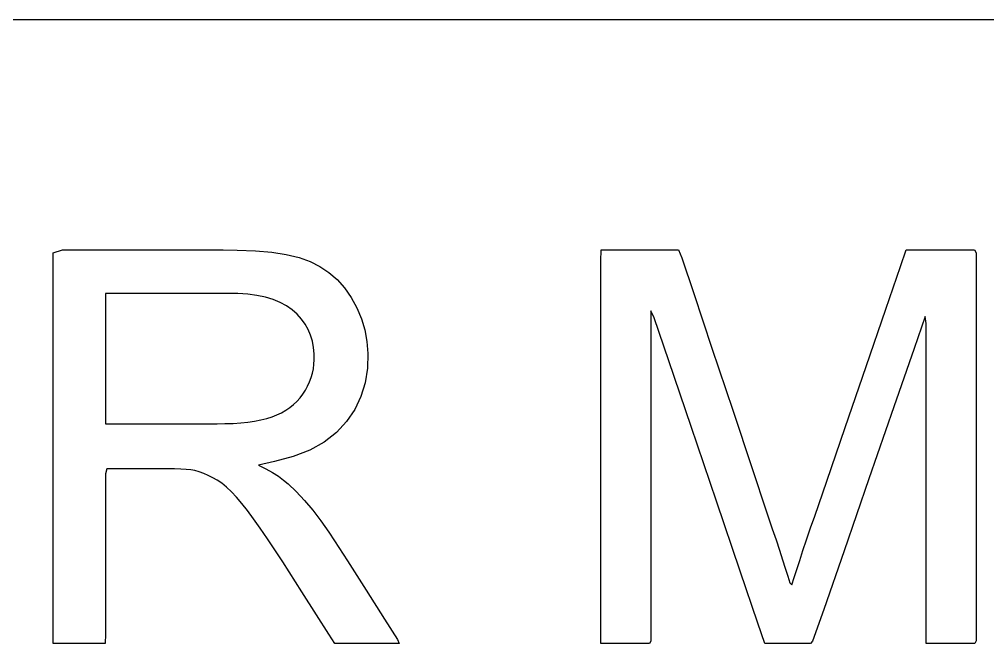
# Model space of a CAD drawing. Header units: metres. Extents: x 3906 to 4789, y 859 to 1465.
# Drawn here: x 4328.1 to 4433.8, y 970.5 to 1038.6 of the extents above; entities that cross this region are included whole.
import ezdxf

# ---------------------------------------------------------------- set-up
doc = ezdxf.new("R2010")
doc.units = ezdxf.units.M

msp = doc.modelspace()

# ---------------------------------------------------------------- linework, layer by layer
at = {"layer": 'COMPONENT1'}
for p, q in [((4331.82, 1013.1), (4332.84, 1013.41)), ((4331.82, 1007.17), (4331.82, 1013.1)), ((4332.84, 1013.41), (4336.68, 1013.41)), ((4336.68, 1013.41), (4341.92, 1013.41)), ((4341.92, 1013.41), (4346.99, 1013.41)), ((4346.99, 1013.41), (4350.34, 1013.41)), ((4350.34, 1013.41), (4351.88, 1013.4)), ((4351.88, 1013.4), (4353.87, 1013.32)), ((4353.87, 1013.32), (4355.66, 1013.15)), ((4355.66, 1013.15), (4357.25, 1012.9)), ((4357.25, 1012.9), (4358.64, 1012.57)), ((4358.64, 1012.57), (4359.84, 1012.15)), ((4391.57, 1012.2), (4391.63, 1013.41)), ((4391.63, 1013.41), (4392.46, 1013.41)), ((4392.46, 1013.41), (4393.98, 1013.41)), ((4393.98, 1013.41), (4395.85, 1013.41)), ((4395.85, 1013.41), (4397.71, 1013.41)), ((4397.71, 1013.41), (4399.23, 1013.41)), ((4399.23, 1013.41), (4400.06, 1013.41)), ((4400.06, 1013.41), (4400.41, 1012.56)), ((4400.41, 1012.56), (4401.71, 1008.66)), ((4424.29, 1011.59), (4424.91, 1013.41)), ((4424.91, 1013.41), (4425.38, 1013.41)), ((4425.38, 1013.41), (4426.56, 1013.41)), ((4426.56, 1013.41), (4428.16, 1013.41)), ((4428.16, 1013.41), (4429.87, 1013.41)), ((4429.87, 1013.41), (4431.37, 1013.41)), ((4431.37, 1013.41), (4432.35, 1013.41)), ((4432.35, 1013.41), (4432.56, 1013.1)), ((4432.56, 1013.1), (4432.56, 1008.94)), ((4359.84, 1012.15), (4360.91, 1011.62)), ((4360.91, 1011.62), (4361.9, 1010.96)), ((4391.57, 1006.7), (4391.57, 1012.2)), ((4422.69, 1006.95), (4424.29, 1011.59)), ((4361.9, 1010.96), (4362.8, 1010.18)), ((4362.8, 1010.18), (4363.61, 1009.26)), ((4363.61, 1009.26), (4364.34, 1008.22)), ((4337.95, 1008.66), (4337.51, 1008.65)), ((4337.51, 1008.65), (4337.51, 1007.92)), ((4339.35, 1008.66), (4337.95, 1008.66)), ((4341.41, 1008.66), (4339.35, 1008.66)), ((4343.84, 1008.66), (4341.41, 1008.66)), ((4346.32, 1008.66), (4343.84, 1008.66)), ((4348.55, 1008.66), (4346.32, 1008.66)), ((4350.24, 1008.66), (4348.55, 1008.66)), ((4351.07, 1008.66), (4350.24, 1008.66)), ((4351.96, 1008.64), (4351.07, 1008.66)), ((4353.04, 1008.57), (4351.96, 1008.64)), ((4354.04, 1008.44), (4353.04, 1008.57)), ((4354.97, 1008.24), (4354.04, 1008.44)), ((4355.81, 1007.99), (4354.97, 1008.24)), ((4364.34, 1008.22), (4364.96, 1007.09)), ((4401.71, 1008.66), (4403.7, 1002.7)), ((4432.56, 1008.94), (4432.56, 1001.31)), ((4331.82, 996.41), (4331.82, 1007.17)), ((4337.51, 1007.92), (4337.51, 1006.25)), ((4356.58, 1007.68), (4355.81, 1007.99)), ((4357.27, 1007.31), (4356.58, 1007.68)), ((4357.88, 1006.87), (4357.27, 1007.31)), ((4337.51, 1006.25), (4337.51, 1003.97)), ((4358.42, 1006.39), (4357.88, 1006.87)), ((4358.89, 1005.87), (4358.42, 1006.39)), ((4364.96, 1007.09), (4365.46, 1005.91)), ((4391.57, 998.29), (4391.57, 1006.7)), ((4397.4, 1006), (4397.05, 1006.75)), ((4397.05, 1006.75), (4397.05, 1003.22)), ((4420.54, 1000.7), (4422.69, 1006.95)), ((4426.99, 1006.14), (4425.78, 1002.67)), ((4427.08, 1005.4), (4426.99, 1006.14)), ((4359.29, 1005.32), (4358.89, 1005.87)), ((4359.63, 1004.73), (4359.29, 1005.32)), ((4365.46, 1005.91), (4365.82, 1004.69)), ((4398.99, 1001.31), (4397.4, 1006)), ((4427.08, 1000.79), (4427.08, 1005.4)), ((4337.51, 1003.97), (4337.51, 1001.39)), ((4359.89, 1004.11), (4359.63, 1004.73)), ((4360.1, 1003.46), (4359.89, 1004.11)), ((4365.82, 1004.69), (4366.05, 1003.42)), ((4360.23, 1002.78), (4360.1, 1003.46)), ((4366.05, 1003.42), (4366.16, 1002.11)), ((4397.05, 1003.22), (4397.05, 996.72)), ((4360.3, 1002.06), (4360.23, 1002.78)), ((4360.3, 1001.43), (4360.3, 1002.06)), ((4366.16, 1002.11), (4366.12, 1000.52)), ((4403.7, 1002.7), (4405.97, 995.93)), ((4425.78, 1002.67), (4423.56, 996.28)), ((4337.51, 1001.39), (4337.51, 998.83)), ((4360.2, 1000.44), (4360.27, 1000.93)), ((4360.27, 1000.93), (4360.3, 1001.43)), ((4401.42, 994.15), (4398.99, 1001.31)), ((4427.08, 993.75), (4427.08, 1000.79)), ((4432.56, 1001.31), (4432.56, 991.93)), ((4359.95, 999.48), (4360.09, 999.95)), ((4360.09, 999.95), (4360.2, 1000.44)), ((4366.12, 1000.52), (4365.86, 998.91)), ((4418.25, 994.04), (4420.54, 1000.7)), ((4337.51, 998.83), (4337.51, 996.61)), ((4359.57, 998.56), (4359.78, 999.01)), ((4359.78, 999.01), (4359.95, 999.48)), ((4365.86, 998.91), (4365.4, 997.4)), ((4358.75, 997.26), (4359.05, 997.67)), ((4359.05, 997.67), (4359.33, 998.11)), ((4359.33, 998.11), (4359.57, 998.56)), ((4391.57, 988.72), (4391.57, 998.29)), ((4337.51, 996.61), (4337.51, 995.04)), ((4358.03, 996.53), (4358.4, 996.88)), ((4358.4, 996.88), (4358.75, 997.26)), ((4365.4, 997.4), (4364.71, 995.99)), ((4397.05, 996.72), (4397.05, 988.74)), ((4331.82, 984.35), (4331.82, 996.41)), ((4356.22, 995.41), (4356.72, 995.65)), ((4356.72, 995.65), (4357.19, 995.91)), ((4357.19, 995.91), (4357.63, 996.21)), ((4357.63, 996.21), (4358.03, 996.53)), ((4364.71, 995.99), (4363.82, 994.69)), ((4405.97, 995.93), (4408.1, 989.56)), ((4423.56, 996.28), (4420.84, 988.43)), ((4337.51, 995.04), (4337.51, 994.45)), ((4337.51, 994.45), (4338.02, 994.45)), ((4338.02, 994.45), (4339.37, 994.45)), ((4339.37, 994.45), (4341.28, 994.45)), ((4341.28, 994.45), (4343.48, 994.45)), ((4343.48, 994.45), (4345.7, 994.45)), ((4345.7, 994.45), (4347.66, 994.45)), ((4347.66, 994.45), (4349.09, 994.45)), ((4349.09, 994.45), (4349.72, 994.45)), ((4349.72, 994.45), (4350.55, 994.46)), ((4350.55, 994.46), (4351.44, 994.49)), ((4351.44, 994.49), (4352.27, 994.55)), ((4352.27, 994.55), (4353.06, 994.63)), ((4353.06, 994.63), (4353.79, 994.74)), ((4353.79, 994.74), (4354.47, 994.87)), ((4354.47, 994.87), (4355.11, 995.03)), ((4355.11, 995.03), (4355.69, 995.21)), ((4355.69, 995.21), (4356.22, 995.41)), ((4363.82, 994.69), (4362.71, 993.49)), ((4362.71, 993.49), (4361.37, 992.45)), ((4404.19, 986), (4401.42, 994.15)), ((4416.24, 988.19), (4418.25, 994.04)), ((4427.08, 985.74), (4427.08, 993.75)), ((4361.37, 992.45), (4359.8, 991.58)), ((4359.8, 991.58), (4358, 990.87)), ((4432.56, 991.93), (4432.56, 982.56)), ((4355.96, 990.33), (4354.2, 989.93)), ((4358, 990.87), (4355.96, 990.33)), ((4337.66, 989.53), (4337.51, 988.99)), ((4338.77, 989.53), (4337.66, 989.53)), ((4340.51, 989.53), (4338.77, 989.53)), ((4342.33, 989.53), (4340.51, 989.53)), ((4343.7, 989.53), (4342.33, 989.53)), ((4344.28, 989.53), (4343.7, 989.53)), ((4345.05, 989.52), (4344.28, 989.53)), ((4345.73, 989.49), (4345.05, 989.52)), ((4346.32, 989.45), (4345.73, 989.49)), ((4346.83, 989.4), (4346.32, 989.45)), ((4347.25, 989.33), (4346.83, 989.4)), ((4347.74, 989.19), (4347.25, 989.33)), ((4348.24, 989.02), (4347.74, 989.19)), ((4354.2, 989.93), (4355, 989.52)), ((4355, 989.52), (4355.73, 989.11)), ((4408.1, 989.56), (4409.67, 984.84)), ((4337.51, 988.99), (4337.51, 985.65)), ((4348.73, 988.81), (4348.24, 989.02)), ((4349.22, 988.56), (4348.73, 988.81)), ((4349.71, 988.28), (4349.22, 988.56)), ((4350.2, 987.95), (4349.71, 988.28)), ((4355.73, 989.11), (4356.38, 988.71)), ((4356.38, 988.71), (4356.95, 988.3)), ((4356.95, 988.3), (4357.44, 987.9)), ((4391.57, 979.73), (4391.57, 988.72)), ((4397.05, 988.74), (4397.05, 980.76)), ((4414.92, 984.36), (4416.24, 988.19)), ((4420.84, 988.43), (4418.12, 980.58)), ((4350.71, 987.53), (4350.2, 987.95)), ((4351.25, 987.02), (4350.71, 987.53)), ((4357.44, 987.9), (4358.33, 987.05)), ((4358.33, 987.05), (4359.25, 986.06)), ((4351.81, 986.43), (4351.25, 987.02)), ((4352.4, 985.74), (4351.81, 986.43)), ((4359.25, 986.06), (4360.15, 985)), ((4406.79, 978.35), (4404.19, 986)), ((4337.51, 985.65), (4337.51, 980.56)), ((4353.01, 984.97), (4352.4, 985.74)), ((4353.68, 984.07), (4353.01, 984.97)), ((4360.15, 985), (4361.03, 983.85)), ((4427.08, 978.22), (4427.08, 985.74)), ((4331.82, 974.52), (4331.82, 984.35)), ((4354.41, 983.04), (4353.68, 984.07)), ((4409.67, 984.84), (4410.29, 982.99)), ((4414.47, 983.07), (4414.92, 984.36)), ((4355.21, 981.87), (4354.41, 983.04)), ((4361.03, 983.85), (4361.9, 982.62)), ((4410.29, 982.99), (4410.7, 981.77)), ((4414.04, 981.79), (4414.47, 983.07)), ((4356.07, 980.58), (4355.21, 981.87)), ((4361.9, 982.62), (4362.51, 981.68)), ((4410.7, 981.77), (4411.07, 980.64)), ((4413.64, 980.61), (4414.04, 981.79)), ((4432.56, 982.56), (4432.56, 974.92)), ((4362.51, 981.68), (4363.92, 979.47)), ((4397.05, 980.76), (4397.05, 974.26)), ((4337.51, 980.56), (4337.51, 975.31)), ((4356.86, 979.37), (4356.07, 980.58)), ((4391.57, 973.06), (4391.57, 979.73)), ((4411.07, 980.64), (4411.4, 979.6)), ((4413.28, 979.53), (4413.64, 980.61)), ((4418.12, 980.58), (4415.9, 974.19)), ((4357.55, 978.28), (4356.86, 979.37)), ((4363.92, 979.47), (4365.95, 976.3)), ((4411.4, 979.6), (4411.71, 978.67)), ((4411.71, 978.67), (4411.97, 977.82)), ((4412.96, 978.55), (4413.28, 979.53)), ((4358.93, 976.11), (4357.55, 978.28)), ((4408.72, 972.67), (4406.79, 978.35)), ((4411.97, 977.82), (4412.21, 977.08)), ((4412.42, 976.88), (4412.67, 977.66)), ((4412.67, 977.66), (4412.96, 978.55)), ((4427.08, 972.64), (4427.08, 978.22)), ((4412.21, 977.08), (4412.42, 976.88)), ((4360.53, 973.6), (4358.93, 976.11)), ((4365.95, 976.3), (4367.97, 973.13)), ((4331.82, 970.45), (4331.82, 974.52)), ((4337.51, 975.31), (4337.51, 971.47)), ((4432.56, 974.92), (4432.56, 970.76)), ((4361.89, 971.47), (4360.53, 973.6)), ((4397.05, 974.26), (4397.05, 970.72)), ((4415.9, 974.19), (4414.69, 970.71)), ((4367.97, 973.13), (4369.38, 970.92)), ((4391.57, 970.45), (4391.57, 973.06)), ((4409.47, 970.45), (4408.72, 972.67)), ((4427.08, 970.45), (4427.08, 972.64)), ((4337.51, 971.47), (4337.47, 970.45)), ((4362.53, 970.46), (4361.89, 971.47)), ((4332.36, 970.45), (4331.82, 970.45)), ((4333.66, 970.45), (4332.36, 970.45)), ((4335.26, 970.45), (4333.66, 970.45)), ((4336.68, 970.45), (4335.26, 970.45)), ((4337.47, 970.45), (4336.68, 970.45)), ((4363.08, 970.45), (4362.53, 970.46)), ((4364.64, 970.45), (4363.08, 970.45)), ((4366.64, 970.45), (4364.64, 970.45)), ((4368.48, 970.45), (4366.64, 970.45)), ((4369.58, 970.45), (4368.48, 970.45)), ((4369.38, 970.92), (4369.58, 970.45)), ((4391.9, 970.45), (4391.57, 970.45)), ((4392.75, 970.45), (4391.9, 970.45)), ((4393.9, 970.45), (4392.75, 970.45)), ((4395.12, 970.45), (4393.9, 970.45)), ((4396.19, 970.45), (4395.12, 970.45)), ((4396.89, 970.45), (4396.19, 970.45)), ((4397.05, 970.72), (4396.89, 970.45)), ((4409.78, 970.45), (4409.47, 970.45)), ((4410.58, 970.45), (4409.78, 970.45)), ((4411.65, 970.45), (4410.58, 970.45)), ((4412.79, 970.45), (4411.65, 970.45)), ((4413.8, 970.45), (4412.79, 970.45)), ((4414.46, 970.45), (4413.8, 970.45)), ((4414.69, 970.71), (4414.46, 970.45)), ((4427.41, 970.45), (4427.08, 970.45)), ((4428.26, 970.45), (4427.41, 970.45)), ((4429.41, 970.45), (4428.26, 970.45)), ((4430.63, 970.45), (4429.41, 970.45)), ((4431.7, 970.45), (4430.63, 970.45)), ((4432.41, 970.45), (4431.7, 970.45)), ((4432.56, 970.76), (4432.41, 970.45))]:
    msp.add_line(p, q, dxfattribs=at)
at = {"layer": 'GROUP0'}
msp.add_line((3905.79, 1038.57), (4788.75, 1038.57), dxfattribs=at)

doc.saveas('drawing.dxf')
